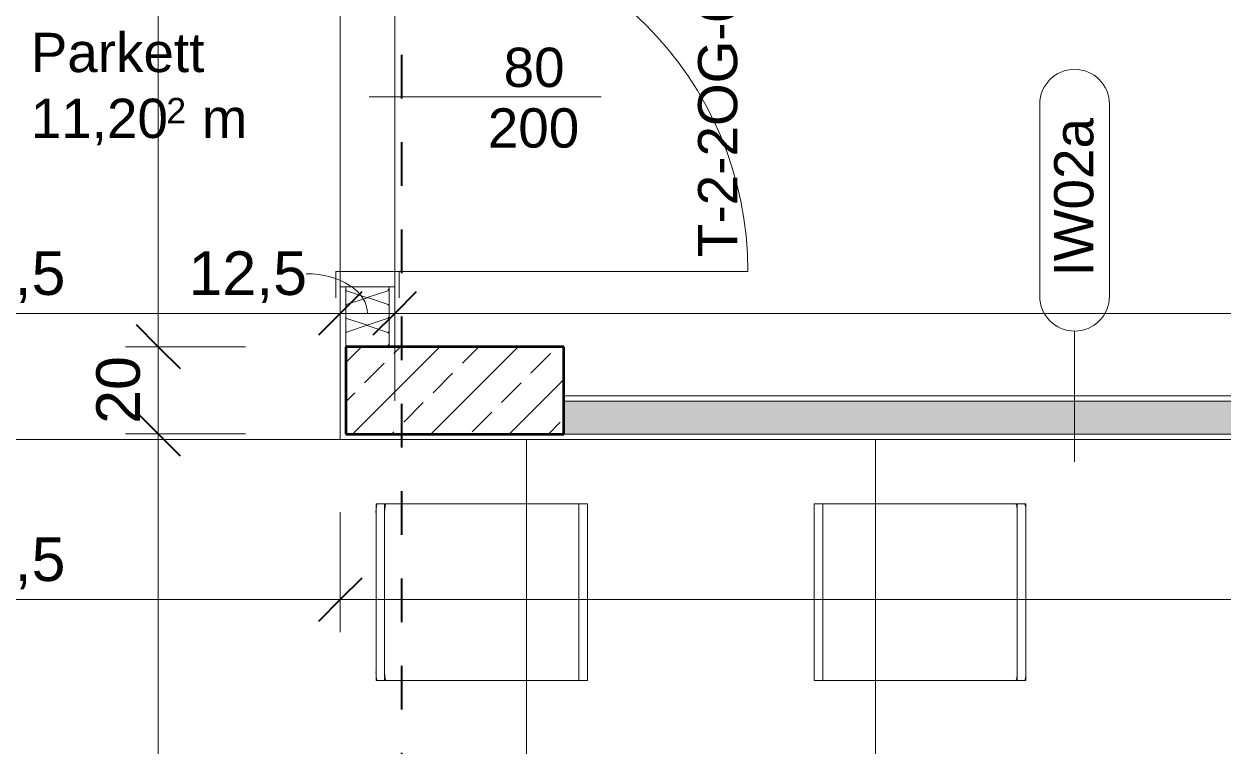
# Model space of a CAD drawing. Header units: metres. Extents: x -67.4 to -27.2, y 43.9 to 89.6.
# Drawn here: x -45.997 to -43.247, y 52.286 to 53.941 of the extents above; entities that cross this region are included whole.
import ezdxf

# ---------------------------------------------------------------- set-up
doc = ezdxf.new("R2010")
doc.units = ezdxf.units.M
doc.linetypes.add('Strich Punkt Mittel', pattern=[0.015875, 0.00635, -0.004763, 0, -0.004763])
doc.linetypes.add('Verdeckt', pattern=[0.003, 0.002, -0.001])
for name, color, linetype, lineweight in [('A_Bemassung-50_', 4, 'Continuous', 9), ('A_Bemassung_', 4, 'Continuous', 9), ('A_Beschriftung_', 7, 'Continuous', 9), ('A_Moebel', 6, 'Continuous', 13), ('A_Raeume', 7, 'Continuous', 13), ('A_Raeume_', 7, 'Continuous', 5), ('A_Raeume_Beschriftung_', 7, 'Continuous', 9), ('A_Raster_', 1, 'Continuous', 9), ('A_Tueren', 31, 'Continuous', 13), ('A_Waende', 7, 'Continuous', 13)]:
    doc.layers.add(name, color=color, linetype=linetype, lineweight=lineweight)
doc.styles.add('Arial_2', font='arial.ttf', dxfattribs={"height": 0.09})
doc.styles.add('Arial_3', font='arial.ttf', dxfattribs={"height": 0.05849})
doc.styles.add('Arial_5', font='arial.ttf', dxfattribs={"height": 0.1})
doc.dimstyles.new('WGA-Bemaßung', dxfattribs={"dimscale": 0.3048, "dimtxt": 0.102026, "dimasz": 0.328084, "dimexe": 0.246063, "dimexo": 0.0625, "dimgap": 0.04101, "dimtad": 1, "dimdec": 1, "dimlfac": 100, "dimrnd": 0.5, "dimdsep": 46, "dimtxsty": 'Arial_5', "dimblk1": 'OBLIQUE', "dimblk2": 'OBLIQUE', "dimsah": 1, "dimcen": 0.09, "dimdle": 0.246063, "dimazin": 2, "dimtfac": 1, "dimtdec": 4, "dimtix": 1, "dimtmove": 0, "dimatfit": 3, "dimfxl": 0.656168, "dimfxlon": 1, "dimtvp": 1, "dimtolj": 1, "dimtzin": 0, "dimarcsym": 2})
doc.dimstyles.new('WGA-Bemaßung_3', dxfattribs={"dimscale": 0.3048, "dimtxt": 0.102026, "dimasz": 0.328084, "dimexe": 0.246063, "dimexo": 0.0625, "dimgap": 0.04101, "dimtad": 1, "dimdec": 1, "dimlfac": 100, "dimrnd": 0.5, "dimdsep": 46, "dimtxsty": 'Arial_5', "dimblk1": 'OBLIQUE', "dimblk2": 'OBLIQUE', "dimsah": 1, "dimcen": 0.09, "dimdle": 0.246063, "dimazin": 2, "dimtfac": 1, "dimtdec": 4, "dimtix": 1, "dimtmove": 1, "dimatfit": 3, "dimfxl": 0.656168, "dimfxlon": 1, "dimtvp": 1, "dimtolj": 1, "dimtzin": 0, "dimarcsym": 2})
doc.dimstyles.new('WGA-Bemaßung_4', dxfattribs={"dimscale": 0.3048, "dimtxt": 0.102026, "dimasz": 0.328084, "dimexe": 0.246063, "dimexo": 0.0625, "dimgap": 0.04101, "dimtad": 1, "dimdec": 1, "dimlfac": 100, "dimrnd": 0.5, "dimdsep": 46, "dimtxsty": 'Arial_5', "dimblk1": 'OBLIQUE', "dimblk2": 'OBLIQUE', "dimsah": 1, "dimcen": 0.09, "dimdle": 0.246063, "dimazin": 2, "dimtfac": 1, "dimtdec": 4, "dimtix": 1, "dimtmove": 0, "dimatfit": 3, "dimfxl": 0.656168, "dimfxlon": 1, "dimtvp": 1, "dimtolj": 1, "dimtzin": 0, "dimarcsym": 2})

# ---------------------------------------------------------------- blocks, each defined once
blk = doc.blocks.new('Moeb_Esstisch_rechteckig_bear - 188 x 80-V8-263_PP_02OG_BT2')
at = {"layer": 'A_Moebel', "color": 8}
for p, q in [((-0.2391, 0.7452), (-0.2591, 0.7452)), ((-0.2591, 0.7452), (-0.2591, 0.7423)), ((0.1259, 0.7452), (-0.2391, 0.7452)), ((-0.2391, 0.7452), (0.1259, 0.7452)), ((0.1459, 0.7452), (0.1259, 0.7452)), ((0.1459, 0.7423), (0.1459, 0.7452)), ((-0.2591, 0.7423), (-0.2591, 0.4)), ((-0.2591, 0.7423), (-0.2591, 0.7225)), ((-0.2591, 0.7423), (-0.2591, 0.6914)), ((-0.2591, 0.7255), (-0.2585, 0.7255)), ((-0.2591, 0.6716), (-0.2591, 0.7225)), ((-0.2584, 0.7255), (-0.2565, 0.7255)), ((-0.2564, 0.7255), (-0.2534, 0.7255)), ((-0.2532, 0.7255), (-0.2491, 0.7255)), ((-0.2491, 0.7255), (-0.2443, 0.7255)), ((-0.2442, 0.7255), (-0.2391, 0.7255)), ((-0.2391, 0.7255), (0.1259, 0.7255)), ((-0.2391, 0.7255), (0.1259, 0.7255)), ((0.1259, 0.7255), (0.1311, 0.7255)), ((0.1311, 0.7255), (0.1358, 0.7255)), ((0.1359, 0.7255), (0.1399, 0.7255)), ((0.1401, 0.7255), (0.143, 0.7255)), ((0.1433, 0.7255), (0.145, 0.7255)), ((0.1453, 0.7255), (0.1458, 0.7255)), ((0.1459, 0.4), (0.1459, 0.7423)), ((0.1459, 0.7225), (0.1459, 0.7423)), ((0.1459, 0.6914), (0.1459, 0.7423)), ((0.1459, 0.7225), (0.1459, 0.6716)), ((-0.2591, 0.6914), (-0.2591, 0.6868)), ((0.1459, 0.6868), (0.1459, 0.6914)), ((-0.2591, 0.6868), (-0.2591, 0.6783)), ((-0.2591, 0.6783), (-0.2591, 0.6663)), ((-0.2591, 0.6193), (-0.2591, 0.6716)), ((-0.2591, 0.6663), (-0.2591, 0.6517)), ((0.1459, 0.6783), (0.1459, 0.6868)), ((0.1459, 0.6663), (0.1459, 0.6783)), ((0.1459, 0.6716), (0.1459, 0.6193)), ((0.1459, 0.6517), (0.1459, 0.6663)), ((-0.2591, 0.6517), (-0.2591, 0.6353)), ((-0.2591, 0.6353), (-0.2591, 0.6181)), ((0.1459, 0.6353), (0.1459, 0.6517)), ((0.1459, 0.6181), (0.1459, 0.6353)), ((-0.2591, 0.4), (-0.2591, 0.6193)), ((-0.2591, 0.6181), (-0.2591, 0.4)), ((0.1459, 0.6193), (0.1459, 0.4)), ((0.1459, 0.4), (0.1459, 0.6181)), ((0.2934, 0.4), (-1.5866, 0.4)), ((0.2934, 0.4), (-1.5866, 0.4)), ((-0.2591, 0.4), (-0.2591, 0.2599)), ((-0.2591, 0.4), (-0.2591, 0.3221)), ((-0.2591, 0.3232), (-0.2591, 0.4)), ((0.1459, 0.2599), (0.1459, 0.4)), ((0.1459, 0.4), (0.1459, 0.3232)), ((0.1459, 0.3221), (0.1459, 0.4)), ((0.2934, 0.3149), (0.2934, 0.4)), ((0.2934, 0.3149), (0.2934, 0.4)), ((-0.2591, 0.3232), (-0.2591, 0.3076)), ((-0.2591, 0.2932), (-0.2591, 0.3221)), ((-0.2591, 0.3076), (-0.2591, 0.2928)), ((0.1459, 0.3076), (0.1459, 0.3232)), ((0.1459, 0.3221), (0.1459, 0.2932)), ((0.1459, 0.2928), (0.1459, 0.3076)), ((-0.2591, 0.2798), (-0.2591, 0.2928)), ((-0.2591, 0.2928), (-0.2591, 0.2799)), ((-0.2591, 0.2799), (-0.2591, 0.2696)), ((-0.2591, 0.2798), (-0.2591, 0.2599)), ((-0.2591, 0.2798), (0.1459, 0.2798)), ((0.1459, 0.2799), (0.1459, 0.2928)), ((0.1459, 0.2928), (0.1459, 0.2798)), ((0.1459, 0.2696), (0.1459, 0.2799)), ((0.1459, 0.2599), (0.1459, 0.2798)), ((-0.2591, 0.2696), (-0.2591, 0.2628)), ((-0.2591, 0.2628), (-0.2591, 0.2599)), ((-0.2591, 0.2599), (0.1459, 0.2599)), ((-0.2591, 0.2599), (0.1459, 0.2599)), ((0.1459, 0.2628), (0.1459, 0.2696)), ((0.1459, 0.2599), (0.1459, 0.2628)), ((-0.2591, -0.2599), (0.1459, -0.2599)), ((-0.2591, -0.4), (-0.2591, -0.2599)), ((-0.2591, -0.2599), (-0.2591, -0.2628)), ((-0.2591, -0.2599), (-0.2591, -0.2798)), ((0.1459, -0.2599), (-0.2591, -0.2599)), ((-0.2591, -0.2599), (0.1459, -0.2599)), ((-0.2591, -0.4), (-0.2591, -0.2599)), ((-0.2591, -0.2599), (-0.2591, -0.2628)), ((-0.2591, -0.2599), (-0.2591, -0.2798)), ((0.1459, -0.2599), (-0.2591, -0.2599)), ((-0.2591, -0.2628), (-0.2591, -0.2696)), ((-0.2591, -0.2628), (-0.2591, -0.2696)), ((-0.2591, -0.2696), (-0.2591, -0.2799)), ((-0.2591, -0.2696), (-0.2591, -0.2799)), ((0.1459, -0.2599), (0.1459, -0.4)), ((0.1459, -0.2798), (0.1459, -0.2599)), ((0.1459, -0.2628), (0.1459, -0.2599)), ((0.1459, -0.2599), (0.1459, -0.4)), ((0.1459, -0.2798), (0.1459, -0.2599)), ((0.1459, -0.2628), (0.1459, -0.2599)), ((0.1459, -0.2696), (0.1459, -0.2628)), ((0.1459, -0.2696), (0.1459, -0.2628)), ((0.1459, -0.2799), (0.1459, -0.2696)), ((0.1459, -0.2799), (0.1459, -0.2696)), ((-0.2591, -0.2818), (-0.2591, -0.2798)), ((0.1459, -0.2798), (-0.2591, -0.2798)), ((-0.2591, -0.2818), (-0.2591, -0.2798)), ((0.1459, -0.2798), (-0.2591, -0.2798)), ((-0.2591, -0.2799), (-0.2591, -0.2928)), ((-0.2591, -0.2799), (-0.2591, -0.2928)), ((-0.2591, -0.2863), (-0.2591, -0.2818)), ((-0.2591, -0.2863), (-0.2591, -0.2818)), ((-0.2591, -0.2928), (-0.2591, -0.2863)), ((-0.2591, -0.2928), (-0.2591, -0.2863)), ((-0.2591, -0.2928), (-0.2591, -0.3076)), ((-0.2591, -0.2928), (-0.2591, -0.3076)), ((-0.2591, -0.3018), (-0.2591, -0.2932)), ((-0.2591, -0.3018), (-0.2591, -0.2932)), ((-0.2591, -0.3117), (-0.2591, -0.3018)), ((-0.2591, -0.3117), (-0.2591, -0.3018)), ((0.1459, -0.2798), (0.1459, -0.2818)), ((0.1459, -0.2798), (0.1459, -0.2818)), ((0.1459, -0.2928), (0.1459, -0.2799)), ((0.1459, -0.2928), (0.1459, -0.2799)), ((0.1459, -0.2818), (0.1459, -0.2863)), ((0.1459, -0.2818), (0.1459, -0.2863)), ((0.1459, -0.2863), (0.1459, -0.2928)), ((0.1459, -0.2863), (0.1459, -0.2928)), ((0.1459, -0.3076), (0.1459, -0.2928)), ((0.1459, -0.3076), (0.1459, -0.2928)), ((0.1459, -0.2932), (0.1459, -0.3018)), ((0.1459, -0.2932), (0.1459, -0.3018)), ((0.1459, -0.3018), (0.1459, -0.3117)), ((0.1459, -0.3018), (0.1459, -0.3117)), ((-0.2591, -0.3076), (-0.2591, -0.3232)), ((-0.2591, -0.3076), (-0.2591, -0.3232)), ((-0.2591, -0.3221), (-0.2591, -0.3117)), ((-0.2591, -0.3221), (-0.2591, -0.3117)), ((-0.2591, -0.3221), (-0.2591, -0.4)), ((-0.2591, -0.3221), (-0.2591, -0.4)), ((-0.2591, -0.4), (-0.2591, -0.3232)), ((-0.2591, -0.4), (-0.2591, -0.3232)), ((0.1459, -0.3232), (0.1459, -0.3076)), ((0.1459, -0.3232), (0.1459, -0.3076)), ((0.1459, -0.3117), (0.1459, -0.3221)), ((0.1459, -0.3117), (0.1459, -0.3221)), ((0.1459, -0.4), (0.1459, -0.3221)), ((0.1459, -0.4), (0.1459, -0.3221)), ((0.1459, -0.3232), (0.1459, -0.4)), ((0.1459, -0.3232), (0.1459, -0.4)), ((-1.5866, -0.4), (0.2934, -0.4)), ((-1.5866, -0.4), (0.2934, -0.4)), ((-0.2591, -0.7423), (-0.2591, -0.4)), ((-0.2591, -0.6193), (-0.2591, -0.4)), ((-0.2591, -0.4), (-0.2591, -0.6181)), ((-0.2591, -0.7423), (-0.2591, -0.4)), ((-0.2591, -0.6193), (-0.2591, -0.4)), ((-0.2591, -0.4), (-0.2591, -0.6181)), ((0.1459, -0.4), (0.1459, -0.7423)), ((0.1459, -0.6181), (0.1459, -0.4)), ((0.1459, -0.4), (0.1459, -0.6193)), ((0.1459, -0.4), (0.1459, -0.7423)), ((0.1459, -0.6181), (0.1459, -0.4)), ((0.1459, -0.4), (0.1459, -0.6193)), ((-0.2591, -0.6181), (-0.2591, -0.6353)), ((-0.2591, -0.6181), (-0.2591, -0.6353)), ((-0.2591, -0.6716), (-0.2591, -0.6193)), ((-0.2591, -0.6716), (-0.2591, -0.6193)), ((0.1459, -0.6353), (0.1459, -0.6181)), ((0.1459, -0.6353), (0.1459, -0.6181)), ((0.1459, -0.6193), (0.1459, -0.6716)), ((0.1459, -0.6193), (0.1459, -0.6716)), ((-0.2591, -0.6353), (-0.2591, -0.6517)), ((-0.2591, -0.6353), (-0.2591, -0.6517)), ((-0.2591, -0.6517), (-0.2591, -0.6663)), ((-0.2591, -0.6517), (-0.2591, -0.6663)), ((0.1459, -0.6517), (0.1459, -0.6353)), ((0.1459, -0.6517), (0.1459, -0.6353)), ((0.1459, -0.6663), (0.1459, -0.6517)), ((0.1459, -0.6663), (0.1459, -0.6517)), ((-0.2591, -0.6663), (-0.2591, -0.6783)), ((-0.2591, -0.6663), (-0.2591, -0.6783)), ((-0.2591, -0.7225), (-0.2591, -0.6716)), ((-0.2591, -0.7225), (-0.2591, -0.6716)), ((-0.2591, -0.6783), (-0.2591, -0.6868)), ((-0.2591, -0.6783), (-0.2591, -0.6868)), ((-0.2591, -0.6868), (-0.2591, -0.6914)), ((-0.2591, -0.6868), (-0.2591, -0.6914)), ((0.1459, -0.6783), (0.1459, -0.6663)), ((0.1459, -0.6783), (0.1459, -0.6663)), ((0.1459, -0.6716), (0.1459, -0.7225)), ((0.1459, -0.6716), (0.1459, -0.7225)), ((0.1459, -0.6868), (0.1459, -0.6783)), ((0.1459, -0.6868), (0.1459, -0.6783)), ((0.1459, -0.6914), (0.1459, -0.6868)), ((0.1459, -0.6914), (0.1459, -0.6868)), ((-0.2591, -0.6914), (-0.2591, -0.7423)), ((-0.2591, -0.6914), (-0.2591, -0.7423)), ((0.1459, -0.7423), (0.1459, -0.6914)), ((0.1459, -0.7423), (0.1459, -0.6914)), ((-0.2591, -0.7225), (-0.2591, -0.7423)), ((-0.2591, -0.7225), (-0.2591, -0.7423)), ((-0.2591, -0.7255), (-0.2585, -0.7255)), ((-0.2591, -0.7255), (-0.2585, -0.7255)), ((-0.2591, -0.7452), (-0.2591, -0.7423)), ((-0.2591, -0.7452), (-0.2591, -0.7423)), ((-0.2584, -0.7255), (-0.2565, -0.7255)), ((-0.2584, -0.7255), (-0.2565, -0.7255)), ((-0.2564, -0.7255), (-0.2534, -0.7255)), ((-0.2564, -0.7255), (-0.2534, -0.7255)), ((-0.2532, -0.7255), (-0.2491, -0.7255)), ((-0.2532, -0.7255), (-0.2491, -0.7255)), ((-0.2491, -0.7255), (-0.2443, -0.7255)), ((-0.2491, -0.7255), (-0.2443, -0.7255)), ((-0.2442, -0.7255), (-0.2391, -0.7255)), ((-0.2442, -0.7255), (-0.2391, -0.7255)), ((-0.2391, -0.7255), (0.1259, -0.7255)), ((0.1259, -0.7255), (-0.2391, -0.7255)), ((-0.2391, -0.7255), (0.1259, -0.7255)), ((0.1259, -0.7255), (-0.2391, -0.7255)), ((0.1259, -0.7255), (0.1311, -0.7255)), ((0.1259, -0.7255), (0.1311, -0.7255)), ((0.1311, -0.7255), (0.1358, -0.7255)), ((0.1311, -0.7255), (0.1358, -0.7255)), ((0.1359, -0.7255), (0.1399, -0.7255)), ((0.1359, -0.7255), (0.1399, -0.7255)), ((0.1401, -0.7255), (0.143, -0.7255)), ((0.1401, -0.7255), (0.143, -0.7255)), ((0.1433, -0.7255), (0.145, -0.7255)), ((0.1433, -0.7255), (0.145, -0.7255)), ((0.1453, -0.7255), (0.1458, -0.7255)), ((0.1453, -0.7255), (0.1458, -0.7255)), ((0.1459, -0.7423), (0.1459, -0.7225)), ((0.1459, -0.7423), (0.1459, -0.7225)), ((0.1459, -0.7423), (0.1459, -0.7452)), ((0.1459, -0.7423), (0.1459, -0.7452)), ((-0.2391, -0.7452), (-0.2591, -0.7452)), ((-0.2391, -0.7452), (-0.2591, -0.7452)), ((0.1259, -0.7452), (-0.2391, -0.7452)), ((0.1259, -0.7452), (-0.2391, -0.7452)), ((0.1259, -0.7452), (-0.2391, -0.7452)), ((0.1259, -0.7452), (-0.2391, -0.7452)), ((0.1459, -0.7452), (0.1259, -0.7452)), ((0.1459, -0.7452), (0.1259, -0.7452))]:
    blk.add_line(p, q, dxfattribs=at)
for centre, major_axis, start_param, end_param in [((-0.2391, 0.7423), (0.02, 0), 1.570796, 3.141593), ((0.1259, 0.7423), (-0.02, 0), 3.141593, 4.712389), ((-0.2391, 0.7225), (0.02, 0), 1.570796, 3.141593), ((0.1259, 0.7225), (-0.02, 0), 3.141593, 4.712389), ((-0.2391, -0.7225), (0.02, 0), 3.141593, 4.712389), ((-0.2391, -0.7225), (0.02, 0), 3.141593, 4.712389), ((-0.2391, -0.7423), (0.02, 0), 3.141593, 4.712389), ((-0.2391, -0.7423), (0.02, 0), 3.141593, 4.712389), ((0.1259, -0.7225), (0.02, 0), 4.712389, 6.283185), ((0.1259, -0.7225), (0.02, 0), 4.712389, 6.283185), ((0.1259, -0.7423), (-0.02, 0), 1.570796, 3.141593), ((0.1259, -0.7423), (-0.02, 0), 1.570796, 3.141593)]:
    blk.add_ellipse(centre, major_axis=major_axis, ratio=0.147809, start_param=start_param, end_param=end_param, dxfattribs=at)
blk = doc.blocks.new('UZ_D1 - SL_0800x2000_Zimmertür_Stahlzarge_GK-11052839-263_PP_02OG_BT2')
at = {"layer": 'A_Tueren', "lineweight": 5}
for p, q in [((0.4, 0.0725), (0.4, 0.8725)), ((-0.46, 0.0725), (-0.4, 0.0725)), ((-0.4, 0.0725), (-0.4, -0.0725)), ((0.4, 0.0725), (0.4, -0.0725)), ((0.46, 0.0725), (0.4, 0.0725)), ((-0.4, -0.0725), (-0.46, -0.0725)), ((0.4, -0.0725), (0.46, -0.0725))]:
    blk.add_line(p, q, dxfattribs=at)
blk.add_arc((0.4, 0.0725), 0.8, 90, 180, dxfattribs=at)
blk = doc.blocks.new('BS_Wand_Lollipop - rechts_oben-2026913-263_PP_02OG_BT2')
at = {"layer": 'A_Beschriftung_'}
for p, q in [((0.0046, 0.0016), (0.0134, 0.0016)), ((-0.003, 0), (0.003, 0)), ((0.0046, -0.0016), (0.0134, -0.0016))]:
    blk.add_line(p, q, dxfattribs=at)
for centre, start, end in [((0.0046, 0), 90, 270), ((0.0134, 0), 270, 90)]:
    blk.add_arc(centre, 0.0016, start, end, dxfattribs=at)
blk = doc.blocks.new('DIMBLOCK137-263_PP_02OG_BT2')
at = {"layer": 'A_Bemassung-50_', "transparency": 16777216}
for p, q in [((-45.1463, 53.2775), (-45.1463, 53.3525)), ((-40.2187, 53.2773), (-40.2187, 53.3523)), ((-40.1437, 53.2773), (-45.1463, 53.2775)), ((-45.1463, 53.2775), (-45.1463, 53.0775)), ((-40.2187, 53.2773), (-40.2187, 53.0773))]:
    blk.add_line(p, q, dxfattribs=at)
at = {"layer": 'A_Bemassung-50_', "lineweight": 35, "transparency": 16777216}
for p, q in [((-45.1463, 53.2775), (-45.0963, 53.3275)), ((-40.2187, 53.2773), (-40.1687, 53.3273)), ((-45.1463, 53.2775), (-45.1963, 53.2275)), ((-40.2187, 53.2773), (-40.2687, 53.2274))]:
    blk.add_line(p, q, dxfattribs=at)
at = {"layer": 'A_Bemassung-50_', "color": 0, "transparency": 16777216, "insert": (-42.7979, 53.4198), "char_height": 0.1, "width": 0.276883, "attachment_point": 1, "rotation": 359.9983, "line_spacing_factor": 0.941778, "style": 'Arial_5'}
blk.add_mtext('493', dxfattribs=at)
blk = doc.blocks.new('_Oblique')
at = {"color": 0, "linetype": 'ByBlock', "lineweight": -2}
blk.add_line((-0.5, -0.5), (0.5, 0.5), dxfattribs=at)
blk = doc.blocks.new('DIMBLOCK138-263_PP_02OG_BT2')
at = {"layer": 'A_Bemassung-50_', "transparency": 16777216}
for p, q in [((-45.2713, 53.2775), (-45.2713, 53.3525)), ((-45.1463, 53.2775), (-45.1463, 53.3525)), ((-45.1463, 53.2775), (-45.2713, 53.2775)), ((-45.2713, 53.2775), (-45.2713, 53.0775)), ((-45.1463, 53.2775), (-45.1463, 53.0775))]:
    blk.add_line(p, q, dxfattribs=at)
at = {"layer": 'A_Bemassung-50_', "lineweight": 35, "transparency": 16777216}
for p, q in [((-45.2713, 53.2775), (-45.2213, 53.3275)), ((-45.1463, 53.2775), (-45.0963, 53.3275)), ((-45.2713, 53.2775), (-45.3213, 53.2275)), ((-45.1463, 53.2775), (-45.1963, 53.2275))]:
    blk.add_line(p, q, dxfattribs=at)
at = {"layer": 'A_Bemassung-50_', "transparency": 16777216}
blk.add_ellipse((-45.3492, 53.2775), major_axis=(-0.1404, 0), ratio=0.648193, start_param=3.141593, end_param=4.712389, dxfattribs=at)
at = {"layer": 'A_Bemassung-50_', "color": 0, "transparency": 16777216, "insert": (-45.6192, 53.4198), "char_height": 0.1, "width": 0.323972, "attachment_point": 1, "rotation": 359.9983, "line_spacing_factor": 0.941778, "style": 'Arial_5'}
blk.add_mtext('12,5', dxfattribs=at)
blk = doc.blocks.new('DIMBLOCK139-263_PP_02OG_BT2')
at = {"layer": 'A_Bemassung-50_', "transparency": 16777216}
for p, q in [((-46.8838, 53.2776), (-46.8838, 53.3526)), ((-45.2713, 53.2775), (-45.2713, 53.3525)), ((-45.2713, 53.2775), (-46.8838, 53.2776)), ((-46.8838, 53.2776), (-46.8838, 53.0776)), ((-45.2713, 53.2775), (-45.2713, 53.0775))]:
    blk.add_line(p, q, dxfattribs=at)
at = {"layer": 'A_Bemassung-50_', "lineweight": 35, "transparency": 16777216}
for p, q in [((-46.8838, 53.2776), (-46.8338, 53.3275)), ((-45.2713, 53.2775), (-45.2213, 53.3275)), ((-46.8838, 53.2776), (-46.9338, 53.2276)), ((-45.2713, 53.2775), (-45.3213, 53.2275))]:
    blk.add_line(p, q, dxfattribs=at)
at = {"layer": 'A_Bemassung-50_', "color": 0, "transparency": 16777216, "insert": (-46.251, 53.4199), "char_height": 0.1, "width": 0.416266, "attachment_point": 1, "rotation": 359.9983, "line_spacing_factor": 0.941778, "style": 'Arial_5'}
blk.add_mtext('161,5', dxfattribs=at)
blk = doc.blocks.new('BS_Tuer_PP - rechts-10002445-263_PP_02OG_BT2')
at = {"layer": 'A_Beschriftung_'}
blk.add_line((0, 0.000124), (0, -0.010513), dxfattribs=at)
blk = doc.blocks.new('DIMBLOCK288-263_PP_02OG_BT2')
at = {"layer": 'A_Bemassung-50_', "transparency": 16777216}
for p, q in [((-46.8839, 52.6218), (-46.8838, 52.8218)), ((-45.2713, 52.6217), (-45.2713, 52.8217)), ((-46.8839, 52.6218), (-45.2713, 52.6217)), ((-46.8839, 52.6218), (-46.8839, 52.5468)), ((-45.2713, 52.6217), (-45.2713, 52.5467))]:
    blk.add_line(p, q, dxfattribs=at)
at = {"layer": 'A_Bemassung-50_', "lineweight": 35, "transparency": 16777216}
for p, q in [((-46.8839, 52.6218), (-46.8339, 52.6718)), ((-45.2713, 52.6217), (-45.2213, 52.6717)), ((-46.8839, 52.6218), (-46.9339, 52.5718)), ((-45.2713, 52.6217), (-45.3213, 52.5717))]:
    blk.add_line(p, q, dxfattribs=at)
at = {"layer": 'A_Bemassung-50_', "color": 0, "transparency": 16777216, "insert": (-46.251, 52.7641), "char_height": 0.1, "width": 0.416266, "attachment_point": 1, "rotation": 359.9983, "line_spacing_factor": 0.941778, "style": 'Arial_5'}
blk.add_mtext('161,5', dxfattribs=at)
blk = doc.blocks.new('DIMBLOCK289-263_PP_02OG_BT2')
at = {"layer": 'A_Bemassung-50_', "transparency": 16777216}
for p, q in [((-45.2713, 52.6217), (-45.2713, 52.8217)), ((-40.2187, 52.6216), (-40.2187, 52.8216)), ((-45.2713, 52.6217), (-40.1437, 52.6216)), ((-45.2713, 52.6217), (-45.2713, 52.5467)), ((-40.2187, 52.6216), (-40.2187, 52.5466))]:
    blk.add_line(p, q, dxfattribs=at)
at = {"layer": 'A_Bemassung-50_', "lineweight": 35, "transparency": 16777216}
for p, q in [((-45.2713, 52.6217), (-45.2213, 52.6717)), ((-40.2187, 52.6216), (-40.1687, 52.6716)), ((-45.2713, 52.6217), (-45.3213, 52.5717)), ((-40.2187, 52.6216), (-40.2687, 52.5716))]:
    blk.add_line(p, q, dxfattribs=at)
at = {"layer": 'A_Bemassung-50_', "color": 0, "transparency": 16777216, "insert": (-42.9185, 52.764), "char_height": 0.1, "width": 0.416266, "attachment_point": 1, "rotation": 359.9983, "line_spacing_factor": 0.941778, "style": 'Arial_5'}
blk.add_mtext('505,5', dxfattribs=at)
blk = doc.blocks.new('DIMBLOCK383-263_PP_02OG_BT2')
at = {"layer": 'A_Bemassung-50_', "lineweight": 35, "transparency": 16777216}
for p, q in [((-45.6884, 57.1661), (-45.7384, 57.2161)), ((-45.6884, 57.1661), (-45.6384, 57.1161)), ((-45.6885, 53.2011), (-45.7385, 53.2511)), ((-45.6885, 53.2011), (-45.6385, 53.1511))]:
    blk.add_line(p, q, dxfattribs=at)
at = {"layer": 'A_Bemassung-50_', "transparency": 16777216}
for p, q in [((-45.6884, 57.1661), (-45.7634, 57.1661)), ((-45.6884, 57.1661), (-45.6885, 53.2011)), ((-45.6884, 57.1661), (-45.4884, 57.1661)), ((-45.6885, 53.2011), (-45.7635, 53.2011)), ((-45.6885, 53.2011), (-45.4885, 53.2011))]:
    blk.add_line(p, q, dxfattribs=at)
at = {"layer": 'A_Bemassung-50_', "color": 0, "transparency": 16777216, "insert": (-45.8308, 55.0101), "char_height": 0.1, "width": 0.416266, "attachment_point": 1, "rotation": 90, "line_spacing_factor": 0.941778, "style": 'Arial_5'}
blk.add_mtext('396,5', dxfattribs=at)
blk = doc.blocks.new('DIMBLOCK384-263_PP_02OG_BT2')
at = {"layer": 'A_Bemassung-50_', "lineweight": 35, "transparency": 16777216}
for p, q in [((-45.6885, 53.2011), (-45.7385, 53.2511)), ((-45.6885, 53.2011), (-45.6385, 53.1511)), ((-45.6885, 53.0013), (-45.7385, 53.0513)), ((-45.6885, 53.0013), (-45.6385, 52.9513))]:
    blk.add_line(p, q, dxfattribs=at)
at = {"layer": 'A_Bemassung-50_', "transparency": 16777216}
for p, q in [((-45.6885, 53.2011), (-45.7635, 53.2011)), ((-45.6885, 53.2011), (-45.6885, 53.0013)), ((-45.6885, 53.2011), (-45.4885, 53.2011)), ((-45.6885, 53.0013), (-45.7635, 53.0013)), ((-45.6885, 53.0013), (-45.4885, 53.0013))]:
    blk.add_line(p, q, dxfattribs=at)
at = {"layer": 'A_Bemassung-50_', "color": 0, "transparency": 16777216, "insert": (-45.8308, 53.0243), "char_height": 0.1, "width": 0.184588, "attachment_point": 1, "rotation": 90, "line_spacing_factor": 0.941778, "style": 'Arial_5'}
blk.add_mtext('20', dxfattribs=at)
blk = doc.blocks.new('DIMBLOCK385-263_PP_02OG_BT2')
at = {"layer": 'A_Bemassung-50_', "lineweight": 35, "transparency": 16777216}
for p, q in [((-45.6885, 53.0013), (-45.7385, 53.0513)), ((-45.6885, 53.0013), (-45.6385, 52.9513)), ((-45.6886, 48.9319), (-45.7386, 48.9819)), ((-45.6886, 48.9319), (-45.6386, 48.8819))]:
    blk.add_line(p, q, dxfattribs=at)
at = {"layer": 'A_Bemassung-50_', "transparency": 16777216}
for p, q in [((-45.6885, 53.0013), (-45.7635, 53.0013)), ((-45.6885, 53.0013), (-45.6886, 48.8569)), ((-45.6885, 53.0013), (-45.4885, 53.0013)), ((-45.6886, 48.9319), (-45.7636, 48.9319)), ((-45.6886, 48.9319), (-45.4886, 48.9319))]:
    blk.add_line(p, q, dxfattribs=at)
at = {"layer": 'A_Bemassung-50_', "color": 0, "transparency": 16777216, "insert": (-45.8309, 50.8512), "char_height": 0.1, "width": 0.276883, "attachment_point": 1, "rotation": 90, "line_spacing_factor": 0.941778, "style": 'Arial_5'}
blk.add_mtext('407', dxfattribs=at)
blk = doc.blocks.new('DIMBLOCK514-263_PP_02OG_BT2')
at = {"layer": 'A_Bemassung-50_', "lineweight": 35, "transparency": 16777216}
for p, q in [((-46.3375, 55.2586), (-46.3875, 55.3086)), ((-46.3375, 55.2586), (-46.2875, 55.2086)), ((-46.3377, 48.9319), (-46.3877, 48.9819)), ((-46.3377, 48.9319), (-46.2877, 48.8819))]:
    blk.add_line(p, q, dxfattribs=at)
at = {"layer": 'A_Bemassung-50_', "transparency": 16777216}
for p, q in [((-46.3375, 55.2586), (-46.5587, 55.2586)), ((-46.3375, 55.2586), (-46.3377, 48.8569)), ((-46.3375, 55.2586), (-46.2625, 55.2586)), ((-46.3377, 48.9319), (-46.4127, 48.9319)), ((-46.3377, 48.9319), (-41.7635, 48.9318))]:
    blk.add_line(p, q, dxfattribs=at)
at = {"layer": 'A_Bemassung-50_', "color": 0, "transparency": 16777216, "insert": (-46.4799, 51.9218), "char_height": 0.1, "width": 0.416266, "attachment_point": 1, "rotation": 90, "line_spacing_factor": 0.941778, "style": 'Arial_5'}
blk.add_mtext('632,5', dxfattribs=at)

msp = doc.modelspace()

# ---------------------------------------------------------------- hatches: boundary and pattern name
at = {"layer": 'A_Waende', "lineweight": 5}
h = msp.add_hatch(dxfattribs=at)
h.set_pattern_fill('FP_110', color=250, angle=247.64, style=0, pattern_type=2)
h.set_pattern_definition([(134.998, (-45.14592, 54.42472), (-0.2539954, 0.127012), [0.02245, -0.15715]), (134.998, (-45.25706, 54.472605), (-0.2539954, 0.127012), [0.02245, -0.15715]), (134.998, (-45.1466, 54.4888), (-0.2539954, 0.1270123), [0.02245, -0.15715]), (134.998, (-45.25719, 54.535375), (-0.2539954, 0.1270123), [0.02245, -0.15715]), (161.563, (-45.16192, 54.441037), (-0.5079932, 0.1270184), [0.0502, -0.35141]), (161.563, (-45.20968, 54.45636), (-0.5079932, 0.1270184), [0.0502, -0.35141]), (161.563, (-45.16205, 54.503806), (-0.5079932, 0.1270184), [0.0502, -0.35141]), (161.563, (-45.209432, 54.520053), (-0.5079932, 0.1270184), [0.0502, -0.35141]), (224.998, (-45.25738, 54.4403), (0.254004, 0.1269946), [0.02245, -0.15715]), (224.998, (-45.1466, 54.4888), (0.254004, 0.1269946), [0.02245, -0.15715]), (224.998, (-45.25713, 54.50399), (0.254004, 0.1269946), [0.02245, -0.15715]), (224.998, (-45.14673, 54.55157), (0.254004, 0.1269946), [0.02245, -0.15715]), (198.433, (-45.20968, 54.45636), (0.5080021, 0.126983), [0.0502, -0.35141]), (198.433, (-45.161985, 54.47242), (0.5080021, 0.126983), [0.0502, -0.35141]), (198.433, (-45.209432, 54.520053), (0.5080021, 0.126983), [0.0502, -0.35141]), (198.433, (-45.161735, 54.536115), (0.5080021, 0.126983), [0.0502, -0.35141])])
h.paths.add_polyline_path([(-45.1588, 53.2011), (-45.1588, 53.3386), (-45.2588, 53.3386), (-45.2588, 53.2011)])
h.paths.add_polyline_path([(-45.2588, 54.2086), (-45.1588, 54.2086), (-45.1588, 55.6487), (-45.2588, 55.6487), (-45.2588, 55.2056), (-45.1713, 55.2056), (-45.1713, 54.4556), (-45.2588, 54.4556)])
h = msp.add_hatch(dxfattribs=at)
h.set_pattern_fill('FP_4', color=250, style=0, pattern_type=2)
h.set_pattern_definition([(45, (0, 0), (-0.08980256, 0.08980256), []), (45, (0.0898, 0), (-0.08980256, 0.08980256), [0.0635, -0.03175])])
h.paths.add_polyline_path([(-44.7588, 53.0011), (-44.7588, 53.2011), (-45.2588, 53.2011), (-45.2588, 53.0011), (-44.8365, 53.0011)])
h = msp.add_hatch(dxfattribs=at)
h.set_pattern_fill('FP_33', color=250, angle=-112.36, style=0, pattern_type=2)
h.set_pattern_definition([(44.998, (-42.48838, 52.98876), (0.1270123, 0.2539954), [0.02245, -0.15715]), (44.998, (-42.44088, 53.09898), (0.1270123, 0.2539954), [0.02245, -0.15715]), (44.998, (-42.42561, 52.98889), (0.1270123, 0.2539954), [0.02245, -0.15715]), (44.998, (-42.37773, 53.100035), (0.1270123, 0.2539954), [0.02245, -0.15715]), (71.563, (-42.473375, 53.004216), (0.1270184, 0.5079932), [0.0502, -0.35141]), (71.563, (-42.45713, 53.051597), (0.1270184, 0.5079932), [0.0502, -0.35141]), (71.563, (-42.40968, 53.003966), (0.1270184, 0.5079932), [0.0502, -0.35141]), (71.563, (-42.393054, 53.052273), (0.1270184, 0.5079932), [0.0502, -0.35141]), (134.998, (-42.47319, 53.09929), (0.1269946, -0.2540043), [0.02245, -0.15715]), (134.998, (-42.42561, 52.98889), (0.1269946, -0.2540043), [0.02245, -0.15715]), (134.998, (-42.40912, 53.09997), (0.1269946, -0.2540043), [0.02245, -0.15715]), (134.998, (-42.36192, 52.98864), (0.1269946, -0.2540043), [0.02245, -0.15715]), (108.433, (-42.45713, 53.051597), (0.12698295, -0.5080021), [0.0502, -0.35141]), (108.433, (-42.441066, 53.0039), (0.12698295, -0.5080021), [0.0502, -0.35141]), (108.433, (-42.393054, 53.052273), (0.12698295, -0.5080021), [0.0502, -0.35141]), (108.433, (-42.377916, 53.004956), (0.12698295, -0.5080021), [0.0502, -0.35141])])
h.paths.add_polyline_path([(-40.2187, 53.0009), (-40.2187, 53.0759), (-44.7588, 53.0759), (-44.7588, 53.0011), (-40.2187, 53.0009)])

# ---------------------------------------------------------------- linework, layer by layer
at = {"layer": 'A_Raeume', "color": 8, "linetype": 'Verdeckt'}
msp.add_line((-45.2213, 52.9886), (-46.8838, 52.9886), dxfattribs=at)
at = {"layer": 'A_Raeume_', "flags": 128}
for points in [[(-46.8837, 57.1036), (-46.8838, 55.1186), (-46.8838, 55.0286), (-46.8838, 55.027), (-46.8838, 54.6811), (-46.8838, 54.6336), (-46.8838, 54.5211), (-46.8838, 52.9886), (-45.2713, 52.9886), (-45.2713, 53.2013), (-45.2713, 53.2013), (-45.2713, 53.2027), (-45.2713, 55.7387), (-45.2712, 57.1036)], [(-40.2187, 53.0884), (-40.2186, 55.6485), (-43.9813, 55.6486), (-45.1188, 55.6487), (-45.1463, 55.6487), (-45.1463, 53.2011), (-44.7588, 53.2011), (-44.7588, 53.0886)], [(-46.9441, 48.5484), (-41.6841, 48.9288), (-40.2188, 49.5573), (-40.2187, 52.9884), (-44.7588, 52.9886), (-44.7588, 52.9888), (-45.265, 52.9888), (-45.265, 52.9886), (-45.4181, 52.9886), (-46.8838, 52.9886), (-46.8838, 52.8238), (-46.944, 52.7738), (-46.944, 52.7722), (-46.944, 51.6768), (-46.944, 51.5238), (-46.9441, 48.9377), (-46.9441, 48.9361), (-46.9441, 48.8886)]]:
    msp.add_lwpolyline(points, close=True, dxfattribs=at)
at = {"layer": 'A_Raster_', "linetype": 'Strich Punkt Mittel', "lineweight": 35}
msp.add_line((-45.1301, 85.8701), (-45.1313, 46.5268), dxfattribs=at)
at = {"layer": 'A_Waende'}
for p, q in [((-45.2588, 53.3386), (-45.2713, 53.3386)), ((-45.2713, 53.3386), (-45.2713, 53.2013)), ((-45.2588, 53.3386), (-45.2588, 53.2013)), ((-45.1463, 53.3386), (-45.1588, 53.3386)), ((-45.1588, 53.3386), (-45.1588, 53.2011)), ((-45.1463, 53.2011), (-45.1463, 53.3386)), ((-45.2713, 53.2013), (-45.2713, 52.9888)), ((-45.2588, 53.0013), (-45.2588, 53.2013)), ((-40.2187, 53.0884), (-44.7588, 53.0886)), ((-44.7588, 53.0761), (-40.2187, 53.0759)), ((-44.7588, 53.0013), (-45.2588, 53.0013)), ((-44.7588, 53.0011), (-44.7588, 53.0013)), ((-44.7588, 53.0011), (-40.2187, 53.0009)), ((-45.2713, 52.9888), (-44.7588, 52.9888)), ((-44.7588, 52.9888), (-44.7588, 52.9886)), ((-44.7588, 52.9886), (-40.2187, 52.9884))]:
    msp.add_line(p, q, dxfattribs=at)
at = {"layer": 'A_Waende', "color": 250, "lineweight": 5}
msp.add_line((-45.1588, 53.3386), (-45.2588, 53.3386), dxfattribs=at)
at = {"layer": 'A_Waende', "color": 10, "lineweight": 50}
for p, q in [((-44.7588, 53.2011), (-45.2588, 53.2011)), ((-45.2588, 53.2011), (-45.2588, 53.0011)), ((-44.7588, 53.0011), (-44.7588, 53.2011)), ((-45.2588, 53.0011), (-44.7588, 53.0011))]:
    msp.add_line(p, q, dxfattribs=at)

# ---------------------------------------------------------------- block references
at = {"layer": 'A_Beschriftung_', "xscale": 49.99999999999998, "yscale": 49.99999999999998, "zscale": 49.99999999999998}
for name, p, rotation in [('BS_Wand_Lollipop - rechts_oben-2026913-263_PP_02OG_BT2', (-43.587, 53.087), 89.99999999999991), ('BS_Tuer_PP - rechts-10002445-263_PP_02OG_BT2', (-45.1988, 53.7736), 89.99827587845368)]:
    msp.add_blockref(name, p, dxfattribs=dict(at, rotation=rotation))
at = {"layer": 'A_Moebel', "color": 8, "rotation": 89.99827587845473}
msp.add_blockref('Moeb_Esstisch_rechteckig_bear - 188 x 80-V8-263_PP_02OG_BT2', (-44.444, 52.6951), dxfattribs=at)
at = {"layer": 'A_Tueren', "rotation": 269.9982758784537}
msp.add_blockref('UZ_D1 - SL_0800x2000_Zimmertür_Stahlzarge_GK-11052839-263_PP_02OG_BT2', (-45.2088, 53.7736), dxfattribs=at)

# ---------------------------------------------------------------- texts
at = {"layer": 'A_Beschriftung_', "char_height": 0.09, "attachment_point": 1, "style": 'Arial_2'}
for s, insert, width, rotation in [('T-2-2OG-018', (-44.4507, 53.4066), 0.889873, 90), ('80', (-44.8965, 53.8865), 0.168354, 359.9983), ('200', (-44.9329, 53.7476), 0.252532, 359.9983), ('IW02a', (-43.6341, 53.3621), 0.43692, 90)]:
    msp.add_mtext(s, dxfattribs=dict(at, insert=insert, width=width, rotation=rotation))
at = {"layer": 'A_Raeume_Beschriftung_', "attachment_point": 1}
for s, insert, char_height, width, style in [('Parkett', (-45.981, 53.9206), 0.09, 0.464979, 'Arial_2'), ('11,20', (-45.981, 53.7696), 0.09, 0.376793, 'Arial_2'), ('2', (-45.6701, 53.7715), 0.0585, 0.056118, 'Arial_3'), (' m', (-45.6238, 53.7696), 0.09, 0.164346, 'Arial_2')]:
    msp.add_mtext(s, dxfattribs=dict(at, insert=insert, char_height=char_height, width=width, style=style))

# ---------------------------------------------------------------- dimensions: what is measured, and where the dimension line sits
at = {"layer": 'A_Bemassung_'}
for base, p1, p2, angle, dimstyle, override, picture, middle in [((-45.6885, 53.2011), (-45.4884, 57.1661), (-45.4885, 53.2011), 89.9983, 'WGA-Bemaßung_4', {"dimpost": '<>', "dimfxl": 3.965}, 'DIMBLOCK383-263_PP_02OG_BT2', (-45.752, 55.1836)), ((-46.3377, 48.9319), (-46.5587, 55.2586), (-41.7635, 48.9318), 89.9983, 'WGA-Bemaßung_4', {"dimpost": '<>', "dimfxl": 7.938685}, 'DIMBLOCK514-263_PP_02OG_BT2', (-46.4012, 52.0953)), ((-46.8838324583, 53.2775505039), (-45.2713384773, 53.0775019813), (-46.8838384766, 53.077550504), 359.9982758785, 'WGA-Bemaßung', {"dimpost": '<>', "dimfxl": 1.6125}, 'DIMBLOCK139-263_PP_02OG_BT2', (-46.0775805461, 53.3410835416)), ((-45.1463, 53.2775), (-40.2187, 53.0773), (-45.1463, 53.0775), 359.9983, 'WGA-Bemaßung', {"dimpost": '<>', "dimfxl": 4.927622}, 'DIMBLOCK137-263_PP_02OG_BT2', (-42.6825, 53.341)), ((-45.6885, 53.0013), (-45.4885, 53.2011), (-45.4885, 53.0013), 89.9983, 'WGA-Bemaßung_4', {"dimpost": '<>', "dimfxl": 0.199786}, 'DIMBLOCK384-263_PP_02OG_BT2', (-45.7521, 53.1012)), ((-45.6886, 48.9319), (-45.4885, 53.0013), (-45.4886, 48.9319), 89.9983, 'WGA-Bemaßung_4', {"dimpost": '<>', "dimfxl": 4.069408}, 'DIMBLOCK385-263_PP_02OG_BT2', (-45.7521, 50.9666)), ((-45.2713, 52.6217), (-46.8838, 52.8218), (-45.2713, 52.8217), 359.9983, 'WGA-Bemaßung', {"dimpost": '<>', "dimfxl": 1.612543}, 'DIMBLOCK288-263_PP_02OG_BT2', (-46.0776, 52.6853)), ((-40.2187, 52.6216), (-45.2713, 52.8217), (-40.2187, 52.8216), 359.9983, 'WGA-Bemaßung', {"dimpost": '<>', "dimfxl": 5.052579}, 'DIMBLOCK289-263_PP_02OG_BT2', (-42.745, 52.6852))]:
    dim = msp.add_linear_dim(base=base, p1=p1, p2=p2, angle=angle, dimstyle=dimstyle, override=override, dxfattribs=at)
    dim.commit()
    dim.dimension.update_dxf_attribs({"geometry": picture, "text_midpoint": middle})
dim = msp.add_linear_dim(base=(-45.2713, 53.2775), p1=(-45.1463, 53.0775), p2=(-45.2713, 53.0775), angle=359.9983, dimstyle='WGA-Bemaßung_3', override={"dimpost": '<>', "dimfxl": 0.125}, dxfattribs=at)
dim.commit()
dim.dimension.update_dxf_attribs({"geometry": 'DIMBLOCK138-263_PP_02OG_BT2', "text_midpoint": (-45.4572, 53.3532), "dimtype": 160})

doc.saveas('drawing.dxf')
